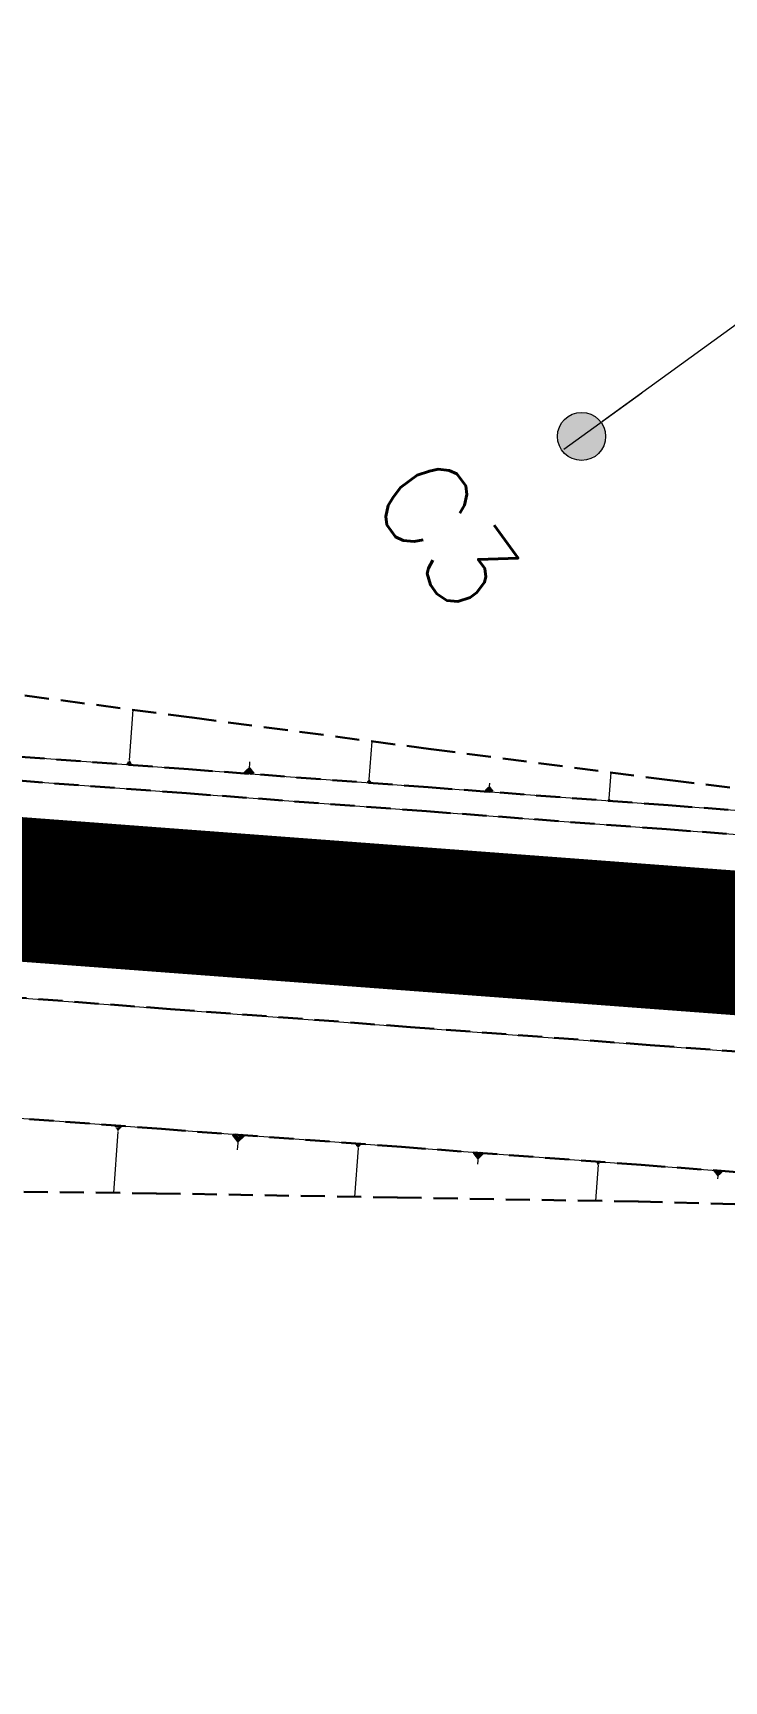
# Model space of a CAD drawing. Header units: metres. Extents: x 544752 to 548977, y 1840603 to 1844608.
# Drawn here: x 547747.26 to 547761.62, y 1842257.39 to 1842291.66 of the extents above; entities that cross this region are included whole.
import ezdxf

# ---------------------------------------------------------------- set-up
doc = ezdxf.new("R2010")
doc.units = ezdxf.units.M
doc.header["$MEASUREMENT"] = 0
for name, pattern in [('ACAD_ISO02W100', [15, 12, -3]), ('Anordnung Grundriss$0$GESTRICHELT', [0.75, 0.5, -0.25]), ('HIDDEN', [0.375, 0.25, -0.125])]:
    doc.linetypes.add(name, pattern=pattern)
doc.layers.add('C-ROAD', color=7, linetype='Continuous')
for name, color, linetype, lineweight in [('C-ROAD-CORR', 5, 'Continuous', 0), ('C-ROAD-SAMP', 150, 'HIDDEN', 0), ('C-ROAD-SAMP-TEXT', 11, 'Continuous', 0), ('C-ROAD-STAN', 11, 'Continuous', 0), ('C-TOPO-FEAT', 94, 'Continuous', 5)]:
    doc.layers.add(name, color=color, linetype=linetype, lineweight=lineweight)

# ---------------------------------------------------------------- blocks, each defined once
blk = doc.blocks.new('STA')
blk.add_circle((0, 0), 0.03600344113496039)
blk = doc.blocks.new('PI')
h = blk.add_hatch(color=256)
h.dxf.hatch_style = 1
h.paths.add_polyline_path([(0.01097384885793593, 0, 1), (-0.01097384885793593, 0, 1)])
at = {"xscale": 0.3048, "yscale": 0.3048, "zscale": 0.3048}
blk.add_blockref('STA', (0, 0), dxfattribs=at)

msp = doc.modelspace()

# ---------------------------------------------------------------- linework, layer by layer
at = {"layer": 'C-ROAD-CORR', "color": 160, "linetype": 'Continuous'}
for p, q in [((547749.2653177243, 1842276.536798398, 509.3015223226296), (547749.3438875456, 1842277.584769813, 508.6009139192981)), ((547754.2495654128, 1842276.139522166, 509.3056395110723), (547754.3087558112, 1842276.929009079, 508.7778377435553)), ((547749.2025470715, 1842276.46498872, 509.3523900910587), (547749.3166792323, 1842276.456431862, 509.3523900910587)), ((547749.2182397346, 1842276.48294114, 509.3396731489514), (547749.3038388554, 1842276.476523496, 509.3396731489514)), ((547749.2339323979, 1842276.500893559, 509.3269562068442), (547749.2909984783, 1842276.49661513, 509.3269562068442)), ((547749.249625061, 1842276.518845979, 509.3142392647369), (547749.2781581014, 1842276.516706764, 509.3142392647369)), ((547751.7574415685, 1842276.338160282, 509.3035809168508), (547751.7699731118, 1842276.505307146, 509.1918369365359)), ((547754.2022772823, 1842276.085424507, 509.3439606301986), (547754.2882584892, 1842276.078978217, 509.3439606301986)), ((547754.2140993149, 1842276.098948922, 509.334380350417), (547754.2785852201, 1842276.094114204, 509.334380350417)), ((547754.2259213475, 1842276.112473337, 509.3248000706354), (547754.268911951, 1842276.109250191, 509.3248000706354)), ((547754.2377433801, 1842276.125997751, 509.3152197908539), (547754.2592386819, 1842276.124386179, 509.3152197908539)), ((547756.7417044728, 1842275.941087, 509.3075624258658), (547756.7507407677, 1842276.061613922, 509.2269856342712)), ((547759.2338583944, 1842275.742850061, 509.3093528182592), (547759.2741684347, 1842276.280509039, 508.9499075192231)), ((547759.2016540759, 1842275.706008295, 509.3354503930871), (547759.2602092808, 1842275.701618221, 509.3354503930871)), ((547759.2097051555, 1842275.715218736, 509.3289259993801), (547759.2536215592, 1842275.711926181, 509.3289259993801)), ((547759.2177562352, 1842275.724429178, 509.3224016056731), (547759.2470338376, 1842275.722234141, 509.3224016056731)), ((547759.2258073147, 1842275.733639619, 509.3158772119662), (547759.2404461161, 1842275.732542101, 509.3158772119662)), ((547749.0272565231, 1842268.821254985, 509.2067410741797), (547748.9313921991, 1842267.542607921, 508.3519173018221)), ((547749.1038440237, 1842268.908871147, 509.2688056704517), (547748.9645895077, 1842268.919311511, 509.2688056704517)), ((547749.0846971485, 1842268.886967107, 509.2532895213837), (547748.9802562615, 1842268.894797379, 509.2532895213837)), ((547749.0655502734, 1842268.865063066, 509.2377733723157), (547748.9959230154, 1842268.870283248, 509.2377733723157)), ((547749.0464033983, 1842268.843159026, 509.2222572232477), (547749.0115897693, 1842268.845769117, 509.2222572232477)), ((547751.5211811191, 1842268.646635459, 509.2091736893371), (547751.5055872237, 1842268.438642666, 509.0701226649904)), ((547754.015074972, 1842268.47160588, 509.2113321691475), (547753.9391756636, 1842267.459254009, 508.5345367737226)), ((547754.0757121104, 1842268.540974816, 509.2604709908965), (547753.9654591924, 1842268.549240835, 509.2604709908965)), ((547754.0605528258, 1842268.523632582, 509.2481862854593), (547753.9778631373, 1842268.529832097, 509.2481862854593)), ((547754.0453935411, 1842268.506290348, 509.235901580022), (547753.9902670822, 1842268.510423358, 509.235901580022)), ((547754.0302342565, 1842268.488948114, 509.2236168745848), (547754.0026710271, 1842268.491014619, 509.2236168745848)), ((547756.5089823933, 1842268.296757278, 509.2136116386972), (547756.4969863584, 1842268.136753073, 509.1066427952896)), ((547759.002897392, 1842268.122009742, 509.2159586748066), (547758.9470068553, 1842267.376536685, 508.7175818291466)), ((547759.0475492117, 1842268.17309146, 509.2521433934796), (547758.9663614526, 1842268.17917837, 509.2521433934796)), ((547759.0363862567, 1842268.160321031, 509.2430972138114), (547758.9754954375, 1842268.164886213, 509.2430972138114)), ((547759.0252233018, 1842268.147550601, 509.2340510341431), (547758.9846294223, 1842268.150594056, 509.2340510341431)), ((547759.0140603469, 1842268.134780172, 509.2250048544749), (547758.9937634072, 1842268.136301899, 509.2250048544749)), ((547761.4966851914, 1842267.945565613, 509.2171714743761), (547761.488089609, 1842267.830916953, 509.1405245223332))]:
    msp.add_line(p, q, dxfattribs=at)
at = {"layer": 'C-ROAD-CORR', "color": 5, "linetype": 'Anordnung Grundriss$0$GESTRICHELT', "lineweight": 30, "extrusion": (0.0414712840679279, 0.5531477560060801, 0.8320502945274373), "const_width": 0.1, "elevation": 1042190.757322531}
msp.add_lwpolyline([(-408483.9587061923, -1562367.876560919), (-408483.8833370266, -1562367.97705314), (-408483.8079678608, -1562367.876560918)], dxfattribs=at)
at = {"layer": 'C-ROAD-CORR', "color": 5, "linetype": 'Anordnung Grundriss$0$GESTRICHELT', "lineweight": 30, "extrusion": (0.04147128315564826, 0.5531477570551002, 0.8320502938755179), "const_width": 0.1, "elevation": 1042190.749131478}
msp.add_lwpolyline([(-408488.9410301606, -1562367.881146322), (-408488.8866826644, -1562367.953609651), (-408488.8323351677, -1562367.881146322)], dxfattribs=at)
at = {"layer": 'C-ROAD-CORR', "color": 5, "linetype": 'Anordnung Grundriss$0$GESTRICHELT', "lineweight": 30, "extrusion": (0.04147128416492731, 0.5531477564717879, -0.8320502942129999), "const_width": 0.1, "elevation": 1041339.040048611}
msp.add_lwpolyline([(-408484.1287856527, 1562926.674253398), (-408484.2225728942, 1562926.549203743), (-408484.3163601361, 1562926.674253399)], dxfattribs=at)
at = {"layer": 'C-ROAD-CORR', "color": 5, "linetype": 'Anordnung Grundriss$0$GESTRICHELT', "lineweight": 30, "extrusion": (0.04147128362937387, 0.5531477565884007, -0.8320502941621687), "const_width": 0.1, "elevation": 1041339.049593711}
msp.add_lwpolyline([(-408489.1522621493, 1562926.667409668), (-408489.2244105767, 1562926.571211763), (-408489.296559005, 1562926.667409667)], dxfattribs=at)
at = {"layer": 'C-ROAD-CORR', "color": 5, "linetype": 'Anordnung Grundriss$0$GESTRICHELT', "lineweight": 30, "extrusion": (0.04147128328758215, 0.5531477560057169, -0.832050294566573), "const_width": 0.1, "elevation": 1041339.057956419}
msp.add_lwpolyline([(-408494.173720163, 1562926.661570969), (-408494.2254170582, 1562926.592641776), (-408494.2771139534, 1562926.66157097)], dxfattribs=at)
at = {"layer": 'C-ROAD-CORR', "color": 92, "linetype": 'Anordnung Grundriss$0$GESTRICHELT', "lineweight": 30}
for points in [[(547705.929998324, 1842283.902392872, 506.6660374975839), (547710.8836710708, 1842283.097305289, 506.9427919501896), (547715.8798560955, 1842282.859250334, 506.8404637117659), (547720.8648180707, 1842282.471501322, 506.8382115941906), (547725.8218377052, 1842281.711054834, 507.085121791759), (547730.7560036168, 1842280.645783314, 507.535819016319), (547735.6859515067, 1842279.524251433, 508.0241284131423), (547740.6415775387, 1842278.745216948, 508.2834653873364), (547745.6056258895, 1842278.078520116, 508.467700405285), (547750.5704941552, 1842277.422759381, 508.6446242295426), (547755.5353624207, 1842276.766998647, 508.8215480538001), (547760.5009536601, 1842276.120881003, 508.9920251084048), (547765.4698274262, 1842275.518545998, 509.1332318179346), (547770.4439271985, 1842274.985915939, 509.2278381427055), (547775.4258103473, 1842274.557101261, 509.2530399718554), (547780.4109496067, 1842274.171716884, 509.24920700661), (547785.3957867379, 1842273.782302694, 509.24806812356)], [(547705.6159575114, 1842279.71368798, 509.4663446474626), (547710.6019640069, 1842279.339870876, 509.4547785242767), (547715.5879705023, 1842278.966053772, 509.4432124010909), (547720.5739769979, 1842278.592236668, 509.4316462779051), (547725.5599834933, 1842278.218419565, 509.4200801547192), (547730.5459899887, 1842277.844602461, 509.4085140315335), (547735.5319964843, 1842277.470785357, 509.3969479083476), (547740.5180029797, 1842277.096968253, 509.3853817851618), (547745.5040094751, 1842276.723151149, 509.3738156619759), (547750.4900159707, 1842276.349334045, 509.3622495387901), (547755.4760224661, 1842275.975516941, 509.3506834156043), (547760.4620289615, 1842275.601699837, 509.3391172924185), (547765.448035457, 1842275.227882734, 509.3275511692327), (547770.4340419525, 1842274.85406563, 509.3159850460468), (547775.420048448, 1842274.480248526, 509.304418922861), (547780.4060549435, 1842274.106431422, 509.2928527996752), (547785.3920614389, 1842273.732614318, 509.2812866764893)], [(547744.9432838194, 1842269.244141406, 509.2938156619759), (547749.9292903149, 1842268.870324302, 509.2822495387901), (547754.9152968103, 1842268.496507198, 509.2706834156043), (547759.9013033058, 1842268.122690094, 509.2591172924184), (547764.8873098013, 1842267.74887299, 509.2475511692326), (547769.8733162967, 1842267.375055886, 509.2359850460468), (547774.8593227923, 1842267.001238783, 509.2244189228609), (547779.8453292877, 1842266.627421679, 509.2128527996751), (547784.8313357831, 1842266.253604575, 509.2012866764893), (547789.8173422787, 1842265.879787471, 509.1897205533035), (547794.8033487741, 1842265.505970367, 509.1781544301176), (547799.7893552695, 1842265.132153263, 509.1665883069318), (547804.7753617651, 1842264.758336159, 509.155022183746), (547809.7613682605, 1842264.384519055, 509.1434560605601), (547812.1443860809, 1842264.205856468, 509.1379281340142), (547814.7473747559, 1842264.010701952, 509.1335178532181), (547816.971833867, 1842263.843927026, 509.1323289780747), (547819.7333812515, 1842263.636884848, 509.1341612603978), (547824.7193877469, 1842263.263067744, 509.146750682923)], [(547744.8194545105, 1842267.592494832, 508.1896276545068), (547749.8289307113, 1842267.531718791, 508.387341284288), (547754.8363446916, 1842267.443436665, 508.5666660593768), (547759.8442669505, 1842267.361934006, 508.7505231637936), (547764.8474242744, 1842267.21687621, 508.8918912632059), (547769.8412470924, 1842266.947313925, 508.9500234172066), (547774.8314289994, 1842266.62918884, 508.9756895083165), (547779.8189705716, 1842266.27584673, 508.9778116903842), (547784.8059660858, 1842265.915221246, 508.9750646626875), (547789.7933881303, 1842265.560284863, 508.9761210130918), (547794.7403200996, 1842264.665288181, 508.6161266917699), (547799.67733663, 1842263.638038471, 508.1677162345918), (547804.6111220806, 1842262.567692326, 507.6904941856972), (547809.5428912012, 1842261.470452189, 507.1952924888004), (547811.8993546461, 1842260.937604928, 506.9529787537522), (547814.4730436625, 1842260.351648903, 506.6873029298894), (547816.6735051224, 1842259.864791126, 506.4721266003276), (547819.4050663196, 1842259.257790457, 506.2065715518579), (547824.3377300367, 1842258.172482528, 505.743502532279)]]:
    msp.add_polyline3d(points, dxfattribs=at)
at = {"layer": 'C-ROAD-CORR', "color": 11, "linetype": 'Anordnung Grundriss$0$GESTRICHELT', "lineweight": 30}
for points in [[(547705.6159575114, 1842279.71368798, 509.4663446474626), (547710.6019640069, 1842279.339870876, 509.4547785242767), (547715.5879705023, 1842278.966053772, 509.4432124010909), (547720.5739769979, 1842278.592236668, 509.4316462779051), (547725.5599834933, 1842278.218419565, 509.4200801547192), (547730.5459899887, 1842277.844602461, 509.4085140315335), (547735.5319964843, 1842277.470785357, 509.3969479083476), (547740.5180029797, 1842277.096968253, 509.3853817851618), (547745.5040094751, 1842276.723151149, 509.3738156619759), (547750.4900159707, 1842276.349334045, 509.3622495387901), (547755.4760224661, 1842275.975516941, 509.3506834156043), (547760.4620289615, 1842275.601699837, 509.3391172924185), (547765.448035457, 1842275.227882734, 509.3275511692327), (547770.4340419525, 1842274.85406563, 509.3159850460468), (547775.420048448, 1842274.480248526, 509.304418922861), (547780.4060549435, 1842274.106431422, 509.2928527996752), (547785.3920614389, 1842273.732614318, 509.2812866764893)], [(547745.6056258895, 1842278.078520116, 508.467700405285), (547750.5704941552, 1842277.422759381, 508.6446242295426), (547755.5353624207, 1842276.766998647, 508.8215480538001), (547760.5009536601, 1842276.120881003, 508.9920251084048), (547765.4698274262, 1842275.518545998, 509.1332318179346), (547770.4439271985, 1842274.985915939, 509.2278381427055), (547775.4258103473, 1842274.557101261, 509.2530399718554), (547780.4109496067, 1842274.171716884, 509.24920700661), (547785.3957867379, 1842273.782302694, 509.24806812356), (547790.4729586528, 1842274.624458236, 509.3389337232472), (547795.3733333691, 1842273.108476683, 509.1755923148555), (547800.38364716, 1842273.058872495, 508.9472776337004), (547805.4089128793, 1842273.208698484, 508.5856363595552), (547810.4345854775, 1842273.363951462, 508.2203669388884), (547812.8363700053, 1842273.435600924, 508.0474959697614), (547815.4600516116, 1842273.516450605, 507.8585664763281), (547817.7024595314, 1842273.58907852, 507.6973277756963), (547820.486617287, 1842273.683615527, 507.4975430017495)], [(547744.9432838194, 1842269.244141406, 509.2938156619759), (547749.9292903149, 1842268.870324302, 509.2822495387901), (547754.9152968103, 1842268.496507198, 509.2706834156043), (547759.9013033058, 1842268.122690094, 509.2591172924184), (547764.8873098013, 1842267.74887299, 509.2475511692326), (547769.8733162967, 1842267.375055886, 509.2359850460468), (547774.8593227923, 1842267.001238783, 509.2244189228609), (547779.8453292877, 1842266.627421679, 509.2128527996751), (547784.8313357831, 1842266.253604575, 509.2012866764893), (547789.8173422787, 1842265.879787471, 509.1897205533035), (547794.8033487741, 1842265.505970367, 509.1781544301176), (547799.7893552695, 1842265.132153263, 509.1665883069318), (547804.7753617651, 1842264.758336159, 509.155022183746), (547809.7613682605, 1842264.384519055, 509.1434560605601), (547812.1443860809, 1842264.205856468, 509.1379281340142), (547814.7473747559, 1842264.010701952, 509.1335178532181), (547816.971833867, 1842263.843927026, 509.1323289780747), (547819.7333812515, 1842263.636884848, 509.1341612603978), (547824.7193877469, 1842263.263067744, 509.146750682923)], [(547744.8194545105, 1842267.592494832, 508.1896276545068), (547749.8289307113, 1842267.531718791, 508.387341284288), (547754.8363446916, 1842267.443436665, 508.5666660593768), (547759.8442669505, 1842267.361934006, 508.7505231637936), (547764.8474242744, 1842267.21687621, 508.8918912632059), (547769.8412470924, 1842266.947313925, 508.9500234172066), (547774.8314289994, 1842266.62918884, 508.9756895083165), (547779.8189705716, 1842266.27584673, 508.9778116903842), (547784.8059660858, 1842265.915221246, 508.9750646626875), (547789.7933881303, 1842265.560284863, 508.9761210130918), (547794.7403200996, 1842264.665288181, 508.6161266917699), (547799.67733663, 1842263.638038471, 508.1677162345918), (547804.6111220806, 1842262.567692326, 507.6904941856972), (547809.5428912012, 1842261.470452189, 507.1952924888004), (547811.8993546461, 1842260.937604928, 506.9529787537522), (547814.4730436625, 1842260.351648903, 506.6873029298894), (547816.6735051224, 1842259.864791126, 506.4721266003276), (547819.4050663196, 1842259.257790457, 506.2065715518579), (547824.3377300367, 1842258.172482528, 505.743502532279)]]:
    msp.add_polyline3d(points, dxfattribs=at)
at = {"layer": 'C-ROAD-CORR', "color": 5, "linetype": 'Anordnung Grundriss$0$GESTRICHELT', "lineweight": 30}
for points in [[(547745.4666277647, 1842276.224550499, 509.3938156619759), (547750.4526342603, 1842275.850733396, 509.3822495387901), (547755.4386407557, 1842275.476916292, 509.3706834156043), (547760.4246472511, 1842275.103099188, 509.3591172924184), (547765.4106537467, 1842274.729282084, 509.3475511692326), (547770.3966602421, 1842274.35546498, 509.3359850460468), (547775.3826667377, 1842273.981647876, 509.324418922861), (547780.3686732331, 1842273.607830772, 509.3128527996752), (547785.3546797285, 1842273.234013668, 509.3012866764893), (547790.340686224, 1842272.860196565, 509.2897205533035), (547795.3266927195, 1842272.486379461, 509.2781544301176), (547800.3126992149, 1842272.112562357, 509.2665883069319), (547805.2987057104, 1842271.738745253, 509.255022183746), (547810.2847122059, 1842271.364928149, 509.2434560605602), (547812.6677300263, 1842271.186265562, 509.2379281340142), (547815.2707187013, 1842270.991111045, 509.2335178532181), (547817.4951778124, 1842270.82433612, 509.2323289780747), (547820.2567251968, 1842270.617293941, 509.2341612603979)], [(547745.1301923713, 1842271.737144653, 509.3938156619759), (547750.1161988669, 1842271.36332755, 509.3822495387901), (547755.1022053623, 1842270.989510446, 509.3706834156043), (547760.0882118577, 1842270.615693342, 509.3591172924184), (547765.0742183533, 1842270.241876238, 509.3475511692326), (547770.0602248487, 1842269.868059134, 509.3359850460468), (547775.0462313442, 1842269.49424203, 509.324418922861), (547780.0322378397, 1842269.120424927, 509.3128527996752), (547785.0182443351, 1842268.746607823, 509.3012866764893), (547790.0042508306, 1842268.372790719, 509.2897205533035), (547794.990257326, 1842267.998973615, 509.2781544301176), (547799.9762638215, 1842267.625156511, 509.2665883069319), (547804.962270317, 1842267.251339407, 509.255022183746), (547809.9482768124, 1842266.877522303, 509.2434560605602), (547812.3312946329, 1842266.698859716, 509.2379281340142), (547814.9342833079, 1842266.503705199, 509.2335178532181), (547817.158742419, 1842266.336930274, 509.2323289780747), (547819.9202898034, 1842266.129888095, 509.2341612603979), (547824.9062962988, 1842265.756070992, 509.246750682923)]]:
    msp.add_polyline3d(points, dxfattribs=at)
at = {"layer": 'C-ROAD-CORR', "color": 160, "linetype": 'Anordnung Grundriss$0$GESTRICHELT', "lineweight": 30}
for points in [[(547745.4666277647, 1842276.224550499, 509.2438156619759), (547750.4526342603, 1842275.850733396, 509.2322495387901), (547755.4386407557, 1842275.476916292, 509.2206834156043), (547760.4246472511, 1842275.103099188, 509.2091172924185), (547765.4106537467, 1842274.729282084, 509.1975511692327), (547770.3966602421, 1842274.35546498, 509.1859850460468), (547775.3826667377, 1842273.981647876, 509.174418922861), (547780.3686732331, 1842273.607830772, 509.1628527996752), (547785.3546797285, 1842273.234013668, 509.1512866764893), (547790.340686224, 1842272.860196565, 509.1397205533035), (547795.3266927195, 1842272.486379461, 509.1281544301177), (547800.3126992149, 1842272.112562357, 509.1165883069319), (547805.2987057104, 1842271.738745253, 509.105022183746), (547810.2847122059, 1842271.364928149, 509.0934560605602), (547812.6677300263, 1842271.186265562, 509.0879281340142), (547815.2707187013, 1842270.991111045, 509.0835178532181), (547817.4951778124, 1842270.82433612, 509.0823289780747), (547820.2567251968, 1842270.617293941, 509.0841612603979)], [(547745.1301923713, 1842271.737144653, 509.2438156619759), (547750.1161988669, 1842271.36332755, 509.2322495387901), (547755.1022053623, 1842270.989510446, 509.2206834156043), (547760.0882118577, 1842270.615693342, 509.2091172924185), (547765.0742183533, 1842270.241876238, 509.1975511692327), (547770.0602248487, 1842269.868059134, 509.1859850460468), (547775.0462313442, 1842269.49424203, 509.174418922861), (547780.0322378397, 1842269.120424927, 509.1628527996752), (547785.0182443351, 1842268.746607823, 509.1512866764893), (547790.0042508306, 1842268.372790719, 509.1397205533035), (547794.990257326, 1842267.998973615, 509.1281544301177), (547799.9762638215, 1842267.625156511, 509.1165883069319), (547804.962270317, 1842267.251339407, 509.105022183746), (547809.9482768124, 1842266.877522303, 509.0934560605602), (547812.3312946329, 1842266.698859716, 509.0879281340142), (547814.9342833079, 1842266.503705199, 509.0835178532181), (547817.158742419, 1842266.336930274, 509.0823289780747), (547819.9202898034, 1842266.129888095, 509.0841612603979), (547824.9062962988, 1842265.756070992, 509.096750682923)]]:
    msp.add_polyline3d(points, dxfattribs=at)
at = {"layer": 'C-ROAD-CORR', "color": 150, "linetype": 'Anordnung Grundriss$0$GESTRICHELT', "lineweight": 30}
msp.add_polyline3d([(547745.298410068, 1842273.980847576, 509.4613156619759), (547750.2844165636, 1842273.607030473, 509.4497495387901), (547755.270423059, 1842273.233213369, 509.4381834156043), (547760.2564295544, 1842272.859396265, 509.4266172924184), (547765.24243605, 1842272.485579161, 509.4150511692326), (547770.2284425454, 1842272.111762057, 509.4034850460468), (547775.2144490409, 1842271.737944953, 509.391918922861), (547780.2004555364, 1842271.364127849, 509.3803527996752), (547785.1864620318, 1842270.990310746, 509.3687866764893), (547790.1724685273, 1842270.616493642, 509.3572205533035), (547795.1584750228, 1842270.242676538, 509.3456544301176), (547800.1444815182, 1842269.868859434, 509.3340883069318), (547805.1304880137, 1842269.49504233, 509.322522183746), (547810.1164945092, 1842269.121225226, 509.3109560605602), (547812.4995123296, 1842268.942562639, 509.3054281340142), (547815.1025010046, 1842268.747408122, 509.3010178532181), (547817.3269601157, 1842268.580633197, 509.2998289780747), (547820.0885075001, 1842268.373591018, 509.3016612603979), (547825.0745139956, 1842267.999773914, 509.314250682923)], dxfattribs=at)
msp.add_polyline3d([(547745.298410068, 1842273.980847576, 509.4613156619759), (547750.2844165636, 1842273.607030473, 509.4497495387901), (547755.270423059, 1842273.233213369, 509.4381834156043), (547760.2564295544, 1842272.859396265, 509.4266172924184), (547765.24243605, 1842272.485579161, 509.4150511692326), (547770.2284425454, 1842272.111762057, 509.4034850460468), (547775.2144490409, 1842271.737944953, 509.391918922861), (547780.2004555364, 1842271.364127849, 509.3803527996752), (547785.1864620318, 1842270.990310746, 509.3687866764893), (547790.1724685273, 1842270.616493642, 509.3572205533035), (547795.1584750228, 1842270.242676538, 509.3456544301176), (547800.1444815182, 1842269.868859434, 509.3340883069318), (547805.1304880137, 1842269.49504233, 509.322522183746), (547810.1164945092, 1842269.121225226, 509.3109560605602), (547812.4995123296, 1842268.942562639, 509.3054281340142), (547815.1025010046, 1842268.747408122, 509.3010178532181), (547817.3269601157, 1842268.580633197, 509.2998289780747), (547820.0885075001, 1842268.373591018, 509.3016612603979), (547825.0745139956, 1842267.999773914, 509.314250682923)], dxfattribs=at)
at = {"layer": 'C-ROAD-SAMP', "color": 1, "linetype": 'Continuous', "lineweight": 13}
msp.add_lwpolyline([(547759.1021578856, 1842283.590762967), (547767.1975940448, 1842289.461360329), (547775.2930302041, 1842295.331957692)], dxfattribs=at)
at = {"layer": 'C-TOPO-FEAT', "color": 94, "linetype": 'Continuous', "lineweight": 0, "ltscale": 2}
for points in [[(547745.5040094751, 1842276.723151149, 509.3738156619759), (547750.4900159707, 1842276.349334045, 509.3622495387901), (547755.4760224661, 1842275.975516941, 509.3506834156043), (547760.4620289615, 1842275.601699837, 509.3391172924185), (547765.448035457, 1842275.227882734, 509.3275511692327), (547770.4340419525, 1842274.85406563, 509.3159850460468), (547775.420048448, 1842274.480248526, 509.304418922861), (547780.4060549435, 1842274.106431422, 509.2928527996752), (547785.3920614389, 1842273.732614318, 509.2812866764893), (547790.3780679344, 1842273.358797214, 509.2697205533035), (547795.3640744298, 1842272.98498011, 509.2581544301177), (547800.3500809253, 1842272.611163007, 509.2465883069319), (547805.3360874208, 1842272.237345903, 509.235022183746), (547810.3220939162, 1842271.863528799, 509.2234560605602), (547812.7051117367, 1842271.684866212, 509.2179281340142), (547815.3081004117, 1842271.489711695, 509.2135178532181), (547817.5325595228, 1842271.322936769, 509.2123289780747), (547820.2941069072, 1842271.115894591, 509.2141612603979)], [(547745.4666277647, 1842276.224550499, 508.9438156619759), (547750.4526342603, 1842275.850733396, 508.9322495387901), (547755.4386407557, 1842275.476916292, 508.9206834156043), (547760.4246472511, 1842275.103099188, 508.9091172924184), (547765.4106537467, 1842274.729282084, 508.8975511692327), (547770.3966602421, 1842274.35546498, 508.8859850460468), (547775.3826667377, 1842273.981647876, 508.874418922861), (547780.3686732331, 1842273.607830772, 508.8628527996752), (547785.3546797285, 1842273.234013668, 508.8512866764893), (547790.340686224, 1842272.860196565, 508.8397205533035), (547795.3266927195, 1842272.486379461, 508.8281544301176), (547800.3126992149, 1842272.112562357, 508.8165883069319), (547805.2987057104, 1842271.738745253, 508.805022183746), (547810.2847122059, 1842271.364928149, 508.7934560605602), (547812.6677300263, 1842271.186265562, 508.7879281340142), (547815.2707187013, 1842270.991111045, 508.7835178532181), (547817.4951778124, 1842270.82433612, 508.7823289780747), (547820.2567251968, 1842270.617293941, 508.7841612603979)], [(547745.298410068, 1842273.980847576, 509.3113156619759), (547750.2844165636, 1842273.607030473, 509.2997495387901), (547755.270423059, 1842273.233213369, 509.2881834156043), (547760.2564295544, 1842272.859396265, 509.2766172924185), (547765.24243605, 1842272.485579161, 509.2650511692327), (547770.2284425454, 1842272.111762057, 509.2534850460468), (547775.2144490409, 1842271.737944953, 509.241918922861), (547780.2004555364, 1842271.364127849, 509.2303527996752), (547785.1864620318, 1842270.990310746, 509.2187866764893), (547790.1724685273, 1842270.616493642, 509.2072205533035), (547795.1584750228, 1842270.242676538, 509.1956544301177), (547800.1444815182, 1842269.868859434, 509.1840883069319), (547805.1304880137, 1842269.49504233, 509.172522183746), (547810.1164945092, 1842269.121225226, 509.1609560605602), (547812.4995123296, 1842268.942562639, 509.1554281340142), (547815.1025010046, 1842268.747408122, 509.1510178532181), (547817.3269601157, 1842268.580633197, 509.1498289780747), (547820.0885075001, 1842268.373591018, 509.1516612603979), (547825.0745139956, 1842267.999773914, 509.164250682923)], [(547745.298410068, 1842273.980847576, 509.3113156619759), (547750.2844165636, 1842273.607030473, 509.2997495387901), (547755.270423059, 1842273.233213369, 509.2881834156043), (547760.2564295544, 1842272.859396265, 509.2766172924185), (547765.24243605, 1842272.485579161, 509.2650511692327), (547770.2284425454, 1842272.111762057, 509.2534850460468), (547775.2144490409, 1842271.737944953, 509.241918922861), (547780.2004555364, 1842271.364127849, 509.2303527996752), (547785.1864620318, 1842270.990310746, 509.2187866764893), (547790.1724685273, 1842270.616493642, 509.2072205533035), (547795.1584750228, 1842270.242676538, 509.1956544301177), (547800.1444815182, 1842269.868859434, 509.1840883069319), (547805.1304880137, 1842269.49504233, 509.172522183746), (547810.1164945092, 1842269.121225226, 509.1609560605602), (547812.4995123296, 1842268.942562639, 509.1554281340142), (547815.1025010046, 1842268.747408122, 509.1510178532181), (547817.3269601157, 1842268.580633197, 509.1498289780747), (547820.0885075001, 1842268.373591018, 509.1516612603979), (547825.0745139956, 1842267.999773914, 509.164250682923)], [(547745.298410068, 1842273.980847576, 509.0113156619759), (547750.2844165636, 1842273.607030473, 508.9997495387901), (547755.270423059, 1842273.233213369, 508.9881834156043), (547760.2564295544, 1842272.859396265, 508.9766172924184), (547765.24243605, 1842272.485579161, 508.9650511692327), (547770.2284425454, 1842272.111762057, 508.9534850460468), (547775.2144490409, 1842271.737944953, 508.941918922861), (547780.2004555364, 1842271.364127849, 508.9303527996752), (547785.1864620318, 1842270.990310746, 508.9187866764893), (547790.1724685273, 1842270.616493642, 508.9072205533035), (547795.1584750228, 1842270.242676538, 508.8956544301176), (547800.1444815182, 1842269.868859434, 508.8840883069319), (547805.1304880137, 1842269.49504233, 508.872522183746), (547810.1164945092, 1842269.121225226, 508.8609560605602), (547812.4995123296, 1842268.942562639, 508.8554281340142), (547815.1025010046, 1842268.747408122, 508.8510178532181), (547817.3269601157, 1842268.580633197, 508.8498289780747), (547820.0885075001, 1842268.373591018, 508.8516612603979), (547825.0745139956, 1842267.999773914, 508.864250682923)], [(547745.298410068, 1842273.980847576, 509.0113156619759), (547750.2844165636, 1842273.607030473, 508.9997495387901), (547755.270423059, 1842273.233213369, 508.9881834156043), (547760.2564295544, 1842272.859396265, 508.9766172924184), (547765.24243605, 1842272.485579161, 508.9650511692327), (547770.2284425454, 1842272.111762057, 508.9534850460468), (547775.2144490409, 1842271.737944953, 508.941918922861), (547780.2004555364, 1842271.364127849, 508.9303527996752), (547785.1864620318, 1842270.990310746, 508.9187866764893), (547790.1724685273, 1842270.616493642, 508.9072205533035), (547795.1584750228, 1842270.242676538, 508.8956544301176), (547800.1444815182, 1842269.868859434, 508.8840883069319), (547805.1304880137, 1842269.49504233, 508.872522183746), (547810.1164945092, 1842269.121225226, 508.8609560605602), (547812.4995123296, 1842268.942562639, 508.8554281340142), (547815.1025010046, 1842268.747408122, 508.8510178532181), (547817.3269601157, 1842268.580633197, 508.8498289780747), (547820.0885075001, 1842268.373591018, 508.8516612603979), (547825.0745139956, 1842267.999773914, 508.864250682923)], [(547745.1301923713, 1842271.737144653, 508.9438156619759), (547750.1161988669, 1842271.36332755, 508.9322495387901), (547755.1022053623, 1842270.989510446, 508.9206834156043), (547760.0882118577, 1842270.615693342, 508.9091172924184), (547765.0742183533, 1842270.241876238, 508.8975511692327), (547770.0602248487, 1842269.868059134, 508.8859850460468), (547775.0462313442, 1842269.49424203, 508.874418922861), (547780.0322378397, 1842269.120424927, 508.8628527996752), (547785.0182443351, 1842268.746607823, 508.8512866764893), (547790.0042508306, 1842268.372790719, 508.8397205533035), (547794.990257326, 1842267.998973615, 508.8281544301176), (547799.9762638215, 1842267.625156511, 508.8165883069319), (547804.962270317, 1842267.251339407, 508.805022183746), (547809.9482768124, 1842266.877522303, 508.7934560605602), (547812.3312946329, 1842266.698859716, 508.7879281340142), (547814.9342833079, 1842266.503705199, 508.7835178532181), (547817.158742419, 1842266.336930274, 508.7823289780747), (547819.9202898034, 1842266.129888095, 508.7841612603979), (547824.9062962988, 1842265.756070992, 508.796750682923)], [(547744.9432838194, 1842269.244141406, 509.2938156619759), (547749.9292903149, 1842268.870324302, 509.2822495387901), (547754.9152968103, 1842268.496507198, 509.2706834156043), (547759.9013033058, 1842268.122690094, 509.2591172924184), (547764.8873098013, 1842267.74887299, 509.2475511692326), (547769.8733162967, 1842267.375055886, 509.2359850460468), (547774.8593227923, 1842267.001238783, 509.2244189228609), (547779.8453292877, 1842266.627421679, 509.2128527996751), (547784.8313357831, 1842266.253604575, 509.2012866764893), (547789.8173422787, 1842265.879787471, 509.1897205533035), (547794.8033487741, 1842265.505970367, 509.1781544301176), (547799.7893552695, 1842265.132153263, 509.1665883069318), (547804.7753617651, 1842264.758336159, 509.155022183746), (547809.7613682605, 1842264.384519055, 509.1434560605601), (547812.1443860809, 1842264.205856468, 509.1379281340142), (547814.7473747559, 1842264.010701952, 509.1335178532181), (547816.971833867, 1842263.843927026, 509.1323289780747), (547819.7333812515, 1842263.636884848, 509.1341612603978), (547824.7193877469, 1842263.263067744, 509.146750682923)]]:
    msp.add_polyline3d(points, dxfattribs=at)

# ---------------------------------------------------------------- next in the draw order: texts
at = {"layer": 'C-ROAD-SAMP-TEXT', "color": 1, "linetype": 'Continuous', "lineweight": 13, "insert": (547755.8639834218, 1842281.242524022), "char_height": 1.8, "width": 3.030000000000001, "attachment_point": 5, "rotation": 305.94863460132825, "bg_fill": 3, "box_fill_scale": 1.416666666666667, "bg_fill_color": 256, "bg_fill_true_color": 13158600, "bg_fill_transparency": 0}
msp.add_mtext('{\\Fsimplex.shx|c0;C3}', dxfattribs=at)

# ---------------------------------------------------------------- next in the draw order: linework, layer by layer
at = {"layer": 'C-ROAD', "color": 1, "linetype": 'ACAD_ISO02W100', "lineweight": -3, "ltscale": 0.1, "const_width": 3, "flags": 128}
msp.add_lwpolyline([(547789.6129650822, 1842273.107423156, -0.3237122934810053), (547758.618104579, 1842315.848714882)], format="xyb", dxfattribs=at)
at = {"layer": 'C-ROAD', "color": 1, "linetype": 'ACAD_ISO02W100', "lineweight": 60, "ltscale": 0.1, "const_width": 3, "flags": 128}
msp.add_lwpolyline([(547447.2669305371, 1842296.325235744), (548177.885715168, 1842241.548372065)], dxfattribs=at)
at = {"layer": 'C-ROAD-SAMP-TEXT', "color": 4, "linetype": 'Continuous', "lineweight": 9}
msp.add_line((547758.2926142697, 1842283.003703231), (547759.9117015015, 1842284.177822703), dxfattribs=at)

# ---------------------------------------------------------------- next in the draw order: block references
at = {"layer": 'C-ROAD-STAN', "color": 3, "linetype": 'Continuous', "lineweight": -3, "xscale": 45.56286554269575, "yscale": 45.56286554269575, "zscale": 45.56286554269575, "rotation": 334.5}
msp.add_blockref('PI', (547758.6600817577, 1842283.270180987), dxfattribs=at)

doc.saveas('drawing.dxf')
